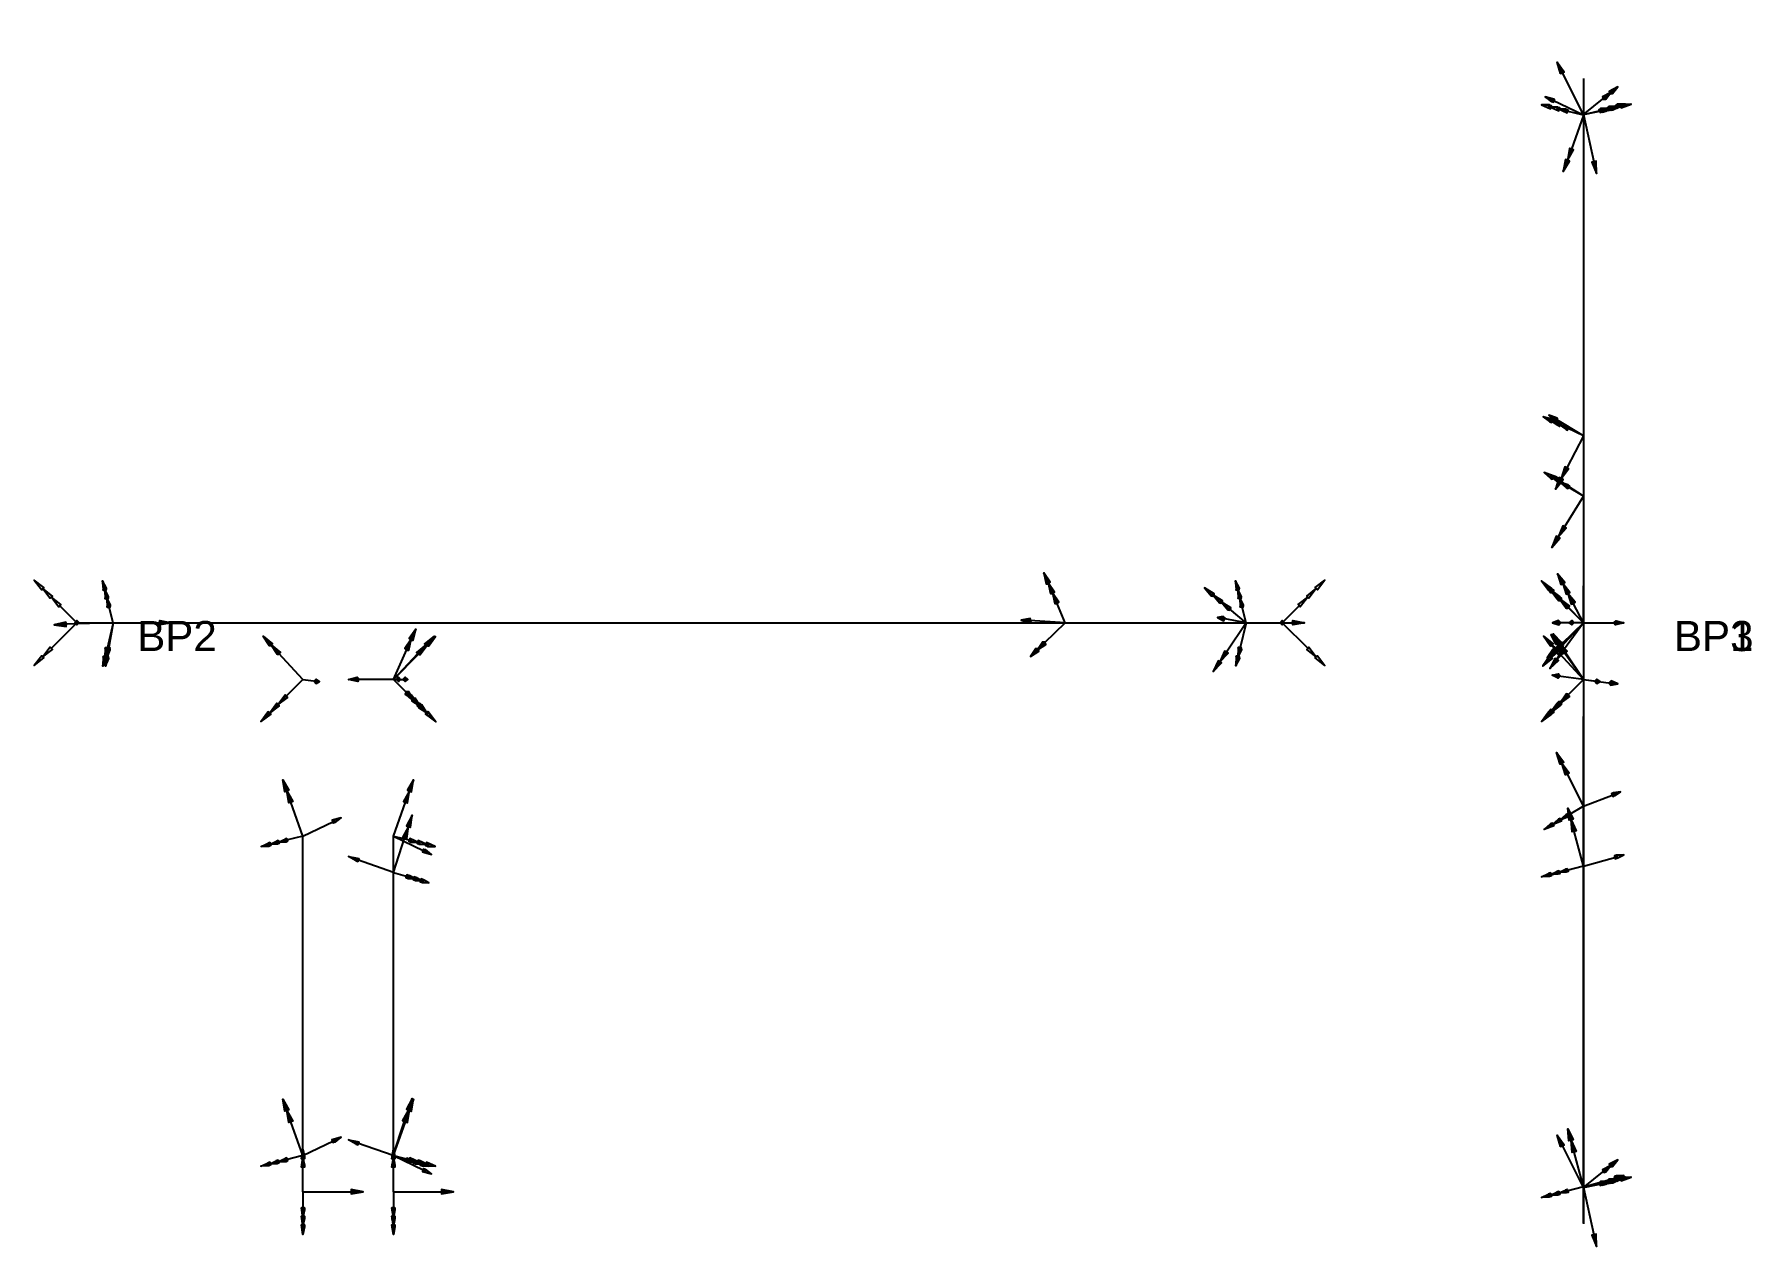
# Model space of a CAD drawing. Header units: millimetres. Extents: x -2356 to 13, y -102 to 102.
# Drawn here: x -272.1 to 12.9, y -98.8 to 102.3 of the extents above; entities outside this region: 4.
import ezdxf

# ---------------------------------------------------------------- set-up
doc = ezdxf.new("R2010")
doc.units = ezdxf.units.MM
for name, color, linetype in [('AutoDetect_16_0', 1, 'Continuous'), ('AutoDetect_17_2', 1, 'Continuous'), ('AutoDetect_20_4', 1, 'Continuous'), ('AutoDetect_21_5', 1, 'Continuous'), ('AutoDetect_22_9', 1, 'Continuous'), ('AutoDetect_23_10', 1, 'Continuous'), ('AutoDetect_28_11', 1, 'Continuous'), ('AutoDetect_29_6', 1, 'Continuous'), ('AutoDetect_3_1', 1, 'Continuous'), ('AutoDetect_3_12', 1, 'Continuous'), ('AutoDetect_4_3', 1, 'Continuous'), ('AutoDetect_4_8', 1, 'Continuous'), ('AutoDetect_5_7', 1, 'Continuous'), ('Rippe_ID_GUID_7DFB9D62_D4FB_44a8_B54D_7E739350D5E7', 1, 'Continuous')]:
    doc.layers.add(name, color=color, linetype=linetype)
doc.styles.get("Standard").update_dxf_attribs({"font": 'arial.ttf'})

# ---------------------------------------------------------------- blocks, each defined once
blk = doc.blocks.new('Kontrollpunkt')
at = {"color": 0}
for q in [(0, 6), (8, 0), (0, 0, 4)]:
    blk.add_line((0, 0), q, dxfattribs=at)
for points in [[(0.25, 8, -0.25), (-0.25, 8, -0.25), (-0.25, 8, 0.25), (0, 10, 0), (-0.25, 8, -0.25), (0.25, 8, 0.25), (0, 10, 0), (0.25, 8, -0.25), (0.25, 8, 0.25), (-0.25, 8, 0.25)], [(0.25, 6, -0.25), (-0.25, 6, -0.25), (-0.25, 6, 0.25), (0, 8, 0), (-0.25, 6, -0.25), (0.25, 6, 0.25), (0, 8, 0), (0.25, 6, -0.25), (0.25, 6, 0.25), (-0.25, 6, 0.25)], [(0.25, 0.25, 4), (-0.25, 0.25, 4), (-0.25, -0.25, 4), (0, 0, 6), (-0.25, 0.25, 4), (0.25, -0.25, 4), (0, 0, 6), (0.25, 0.25, 4), (0.25, -0.25, 4), (-0.25, -0.25, 4)], [(0.25, 0.25, 6), (-0.25, 0.25, 6), (-0.25, -0.25, 6), (0, 0, 8), (-0.25, 0.25, 6), (0.25, -0.25, 6), (0, 0, 8), (0.25, 0.25, 6), (0.25, -0.25, 6), (-0.25, -0.25, 6)], [(0.25, 0.25, 8), (-0.25, 0.25, 8), (-0.25, -0.25, 8), (0, 0, 10), (-0.25, 0.25, 8), (0.25, -0.25, 8), (0, 0, 10), (0.25, 0.25, 8), (0.25, -0.25, 8), (-0.25, -0.25, 8)], [(8, 0.25, -0.25), (8, 0.25, 0.25), (8, -0.25, 0.25), (10, 0, 0), (8, 0.25, 0.25), (8, -0.25, -0.25), (10, 0, 0), (8, 0.25, -0.25), (8, -0.25, -0.25), (8, -0.25, 0.25)]]:
    blk.add_polyline3d(points, dxfattribs=at)

msp = doc.modelspace()

# ---------------------------------------------------------------- linework, layer by layer
at = {"layer": 'AutoDetect_16_0', "color": 1}
msp.add_line((-265, 4.7, -265), (-65, 4.7, -265), dxfattribs=at)
at = {"layer": 'AutoDetect_17_2', "color": 1}
msp.add_line((-265, 4.7, -285), (-65, 4.7, -285), dxfattribs=at)
at = {"layer": 'AutoDetect_20_4', "color": 1}
msp.add_line((-212.5, -4.7, -190.2), (-212.5, -4.7, -408.4), dxfattribs=at)
at = {"layer": 'AutoDetect_21_5', "color": 1}
msp.add_line((-227.5, -4.7, -190.2), (-227.5, -4.7, -408.4), dxfattribs=at)
at = {"layer": 'AutoDetect_22_9', "color": 1}
msp.add_line((-212.5, -89.7, -434.4), (-212.5, -30.7, -434.4), dxfattribs=at)
at = {"layer": 'AutoDetect_23_10', "color": 1}
msp.add_line((-227.5, -89.7, -434.4), (-227.5, -30.7, -434.4), dxfattribs=at)
at = {"layer": 'AutoDetect_28_11', "color": 1}
msp.add_line((-15, 95, -207), (-15, -95, -207), dxfattribs=at)
at = {"layer": 'AutoDetect_29_6', "color": 1}
msp.add_line((-212.5, -89.7, -164.2), (-212.5, -30.7, -164.2), dxfattribs=at)
at = {"layer": 'AutoDetect_3_1', "color": 1}
msp.add_line((-15, 4.7, -219.11), (-15, 4.7, -414.4), dxfattribs=at)
at = {"layer": 'AutoDetect_3_1', "color": 1, "extrusion": (1, 0, 0)}
msp.add_arc((25.7, -414.4, -15), 21, 180, 225, dxfattribs=at)
at = {"layer": 'AutoDetect_3_12', "color": 1}
msp.add_line((-15, 94.9, -435.4), (-15, 25.7, -435.4), dxfattribs=at)
at = {"layer": 'AutoDetect_3_12', "color": 1, "extrusion": (-1, 0, 0)}
msp.add_arc((-25.7, -414.4, 15), 21, 270, 315, dxfattribs=at)
at = {"layer": 'AutoDetect_4_3', "color": 1}
msp.add_line((-15, -4.7, -219.11), (-15, -4.7, -414.4), dxfattribs=at)
at = {"layer": 'AutoDetect_4_3', "color": 1, "extrusion": (-1, 0, 0)}
msp.add_arc((25.7, -414.4, 15), 21, 180, 225, dxfattribs=at)
at = {"layer": 'AutoDetect_4_8', "color": 1}
msp.add_line((-15, -94.9, -435.4), (-15, -25.7, -435.4), dxfattribs=at)
at = {"layer": 'AutoDetect_4_8', "color": 1, "extrusion": (1, 0, 0)}
msp.add_arc((-25.7, -414.4, -15), 21, 270, 315, dxfattribs=at)
at = {"layer": 'AutoDetect_5_7', "color": 1}
msp.add_line((-15, 95, -443), (-15, -95, -443), dxfattribs=at)

# ---------------------------------------------------------------- block references
at = {"layer": 'AutoDetect_16_0', "color": 1, "extrusion": (-0.173648, 0.696364, 0.696364), "rotation": 342.8383509003531}
msp.add_blockref('Kontrollpunkt', (250.17, -237, -136.29), dxfattribs=at)
at = {"layer": 'AutoDetect_16_0', "color": 1, "extrusion": (-0.353674, 0.826647, 0.437687), "rotation": 311.1242629369875}
msp.add_blockref('Kontrollpunkt', (91.01, -257.55, -76.38), dxfattribs=at)
at = {"layer": 'AutoDetect_16_0', "color": 1, "extrusion": (-0.691986, 0.579527, 0.430469), "rotation": 283.7150366549366}
msp.add_blockref('Kontrollpunkt', (41.98, -263.92, -62.22), dxfattribs=at)
at = {"layer": 'AutoDetect_17_2', "color": 1, "extrusion": (-0.173648, 0.696364, -0.696364), "rotation": 199.7021522331678}
for p in [(250.17, -157.73, 246.71), (67.75, -189.4, 214.07)]:
    msp.add_blockref('Kontrollpunkt', p, dxfattribs=at)
at = {"layer": 'AutoDetect_20_4', "color": 1, "extrusion": (0.556029, -0.556029, -0.61779), "rotation": 238.2926508823039}
msp.add_blockref('Kontrollpunkt', (-153.58, -240.34, 1.96), dxfattribs=at)
at = {"layer": 'AutoDetect_20_4', "color": 1, "extrusion": (0.696364, -0.696364, 0.173648), "rotation": 279.8510761165839}
msp.add_blockref('Kontrollpunkt', (-153.58, -376.68, -215.62), dxfattribs=at)
at = {"layer": 'AutoDetect_20_4', "color": 1, "extrusion": (0.705101, -0.705101, 0.075276), "rotation": 274.3048991400813}
msp.add_blockref('Kontrollpunkt', (-153.58, -218.49, -163.85), dxfattribs=at)
at = {"layer": 'AutoDetect_21_5', "color": 1, "extrusion": (-0.696364, -0.696364, 0.173648), "rotation": 77.24859307823723}
for p in [(-157.54, -221.73, 127.63), (-157.54, -430.71, 90.78)]:
    msp.add_blockref('Kontrollpunkt', p, dxfattribs=at)
at = {"layer": 'AutoDetect_22_9', "color": 1, "extrusion": (0.696364, -0.173648, 0.696364), "rotation": 261.8614270189084}
for p in [(-81.2, -173.36, -445.15), (-132.63, -182.29, -435.94)]:
    msp.add_blockref('Kontrollpunkt', p, dxfattribs=at)
at = {"layer": 'AutoDetect_23_10', "color": 1, "extrusion": (-0.696364, -0.173648, 0.696364), "rotation": 98.13857298109163}
for p in [(-25.26, -470.65, -138.75), (26.17, -479.58, -129.54)]:
    msp.add_blockref('Kontrollpunkt', p, dxfattribs=at)
at = {"layer": 'AutoDetect_28_11', "color": 1, "extrusion": (0.787929, 0.173648, 0.590774), "rotation": 180}
for p in [(90.14, -169.68, -118.65), (-83.69, -147.05, -149.56)]:
    msp.add_blockref('Kontrollpunkt', p, dxfattribs=at)
at = {"layer": 'AutoDetect_29_6', "color": 1, "extrusion": (0.590774, -0.173648, -0.787929), "rotation": 272.3622299180502}
for p in [(-95.14, -253.59, 10.21), (-140.23, -243.15, 18.37)]:
    msp.add_blockref('Kontrollpunkt', p, dxfattribs=at)
at = {"layer": 'AutoDetect_3_1', "color": 1, "extrusion": (-0.696364, 0.696364, 0.173648), "rotation": 279.8510761165839}
for p in [(7.28, -257.59, -31.28), (7.28, -400.68, -56.5)]:
    msp.add_blockref('Kontrollpunkt', p, dxfattribs=at)
at = {"layer": 'AutoDetect_3_1', "color": 1, "extrusion": (-0.432243, 0.814125, -0.387772), "rotation": 233.8570042899752}
msp.add_blockref('Kontrollpunkt', (11.04, -197.63, 95.27), dxfattribs=at)
at = {"layer": 'AutoDetect_3_1', "color": 1, "extrusion": (-0.650895, 0.650895, 0.390731), "rotation": 291.3421348077551}
msp.add_blockref('Kontrollpunkt', (7.28, -386.9, -149.1), dxfattribs=at)
at = {"layer": 'AutoDetect_3_12', "color": 1, "extrusion": (-0.696364, 0.173648, 0.696364), "rotation": 261.8614270189084}
msp.add_blockref('Kontrollpunkt', (-82.63, -337.6, -277.31), dxfattribs=at)
at = {"layer": 'AutoDetect_3_12', "color": 1, "extrusion": (-0.670993, 0.315493, 0.670993), "rotation": 266.1915135237214}
msp.add_blockref('Kontrollpunkt', (-25.92, -342.13, -270.82), dxfattribs=at)
at = {"layer": 'AutoDetect_3_12', "color": 1, "extrusion": (-0.650895, 0.390731, 0.650895), "rotation": 268.7304672588111}
msp.add_blockref('Kontrollpunkt', (-14.31, -347.52, -263.59), dxfattribs=at)
at = {"layer": 'AutoDetect_4_3', "color": 1, "extrusion": (-0.661406, -0.661406, -0.353674), "rotation": 114.7457864833795}
msp.add_blockref('Kontrollpunkt', (-7.28, -200.02, 90.52), dxfattribs=at)
at = {"layer": 'AutoDetect_4_3', "color": 1, "extrusion": (-0.650895, -0.650895, 0.390731), "rotation": 63.01431780004646}
msp.add_blockref('Kontrollpunkt', (-7.28, -386.9, -149.1), dxfattribs=at)
at = {"layer": 'AutoDetect_4_3', "color": 1, "extrusion": (-0.696364, -0.696364, 0.173648), "rotation": 77.24859307823723}
for p in [(-7.28, -257.59, -31.28), (-7.28, -400.68, -56.5)]:
    msp.add_blockref('Kontrollpunkt', p, dxfattribs=at)
at = {"layer": 'AutoDetect_4_8', "color": 1, "extrusion": (-0.650895, -0.390731, 0.650895), "rotation": 83.40411446479466}
msp.add_blockref('Kontrollpunkt', (14.31, -347.52, -263.59), dxfattribs=at)
at = {"layer": 'AutoDetect_4_8', "color": 1, "extrusion": (-0.696364, -0.173648, 0.696364), "rotation": 91.4177731969594}
for p in [(31.01, -328.63, -286.55), (82.63, -337.6, -277.31)]:
    msp.add_blockref('Kontrollpunkt', p, dxfattribs=at)
at = {"layer": 'AutoDetect_5_7', "color": 1, "extrusion": (0.696364, 0.173648, -0.696364), "rotation": 341.9218654017965}
for p in [(89.98, -313.08, 313.5), (-82.73, -343.07, 282.59)]:
    msp.add_blockref('Kontrollpunkt', p, dxfattribs=at)
at = {"layer": 'Rippe_ID_GUID_7DFB9D62_D4FB_44a8_B54D_7E739350D5E7', "color": 2, "extrusion": (0.19818, 0.707107, 0.678767), "rotation": 22.43618119024076}
msp.add_blockref('Kontrollpunkt', (661.43, 50.35, -71.55), dxfattribs=at)
at = {"layer": 'Rippe_ID_GUID_7DFB9D62_D4FB_44a8_B54D_7E739350D5E7', "color": 2, "extrusion": (0.98406, 0.110965, -0.138967), "rotation": 90.89776427985827}
msp.add_blockref('Kontrollpunkt', (166.06, -104.32, -616.32), dxfattribs=at)
at = {"layer": 'Rippe_ID_GUID_7DFB9D62_D4FB_44a8_B54D_7E739350D5E7', "color": 2, "extrusion": (-0.707107, 0.707107, 0), "rotation": 270}
for p in [(184.06, -265, 190.71), (184.06, -285, 190.71)]:
    msp.add_blockref('Kontrollpunkt', p, dxfattribs=at)
at = {"layer": 'Rippe_ID_GUID_7DFB9D62_D4FB_44a8_B54D_7E739350D5E7', "color": 2, "extrusion": (0.707107, 0.707107, 0), "rotation": 90}
for p in [(49.29, -265, -42.64), (49.29, -285, -42.64)]:
    msp.add_blockref('Kontrollpunkt', p, dxfattribs=at)
at = {"layer": 'Rippe_ID_GUID_7DFB9D62_D4FB_44a8_B54D_7E739350D5E7', "color": 2, "extrusion": (0, -0.707107, 0.707107)}
for p in [(-227.5, -370.59, -243.74), (-212.5, -370.59, -243.74)]:
    msp.add_blockref('Kontrollpunkt', p, dxfattribs=at)
at = {"layer": 'Rippe_ID_GUID_7DFB9D62_D4FB_44a8_B54D_7E739350D5E7', "color": 2, "extrusion": (0.98406, -0.110965, -0.138967), "rotation": 269.1022357201418}
msp.add_blockref('Kontrollpunkt', (-166.06, -104.32, -616.32), dxfattribs=at)
at = {"layer": 'Rippe_ID_GUID_7DFB9D62_D4FB_44a8_B54D_7E739350D5E7', "color": 2, "extrusion": (0.19818, -0.707107, 0.678767), "rotation": 337.5638188097657}
msp.add_blockref('Kontrollpunkt', (-661.43, 50.35, -71.55), dxfattribs=at)

# ---------------------------------------------------------------- texts
at = {"layer": 'Rippe_ID_GUID_7DFB9D62_D4FB_44a8_B54D_7E739350D5E7', "color": 5}
for s, p in [('BP2', (-255, 0)), ('BP3', (0, 0, -283.65)), ('BP1', (0, 0))]:
    msp.add_text(s, height=5, dxfattribs=at).set_placement(p)

doc.saveas('drawing.dxf')
